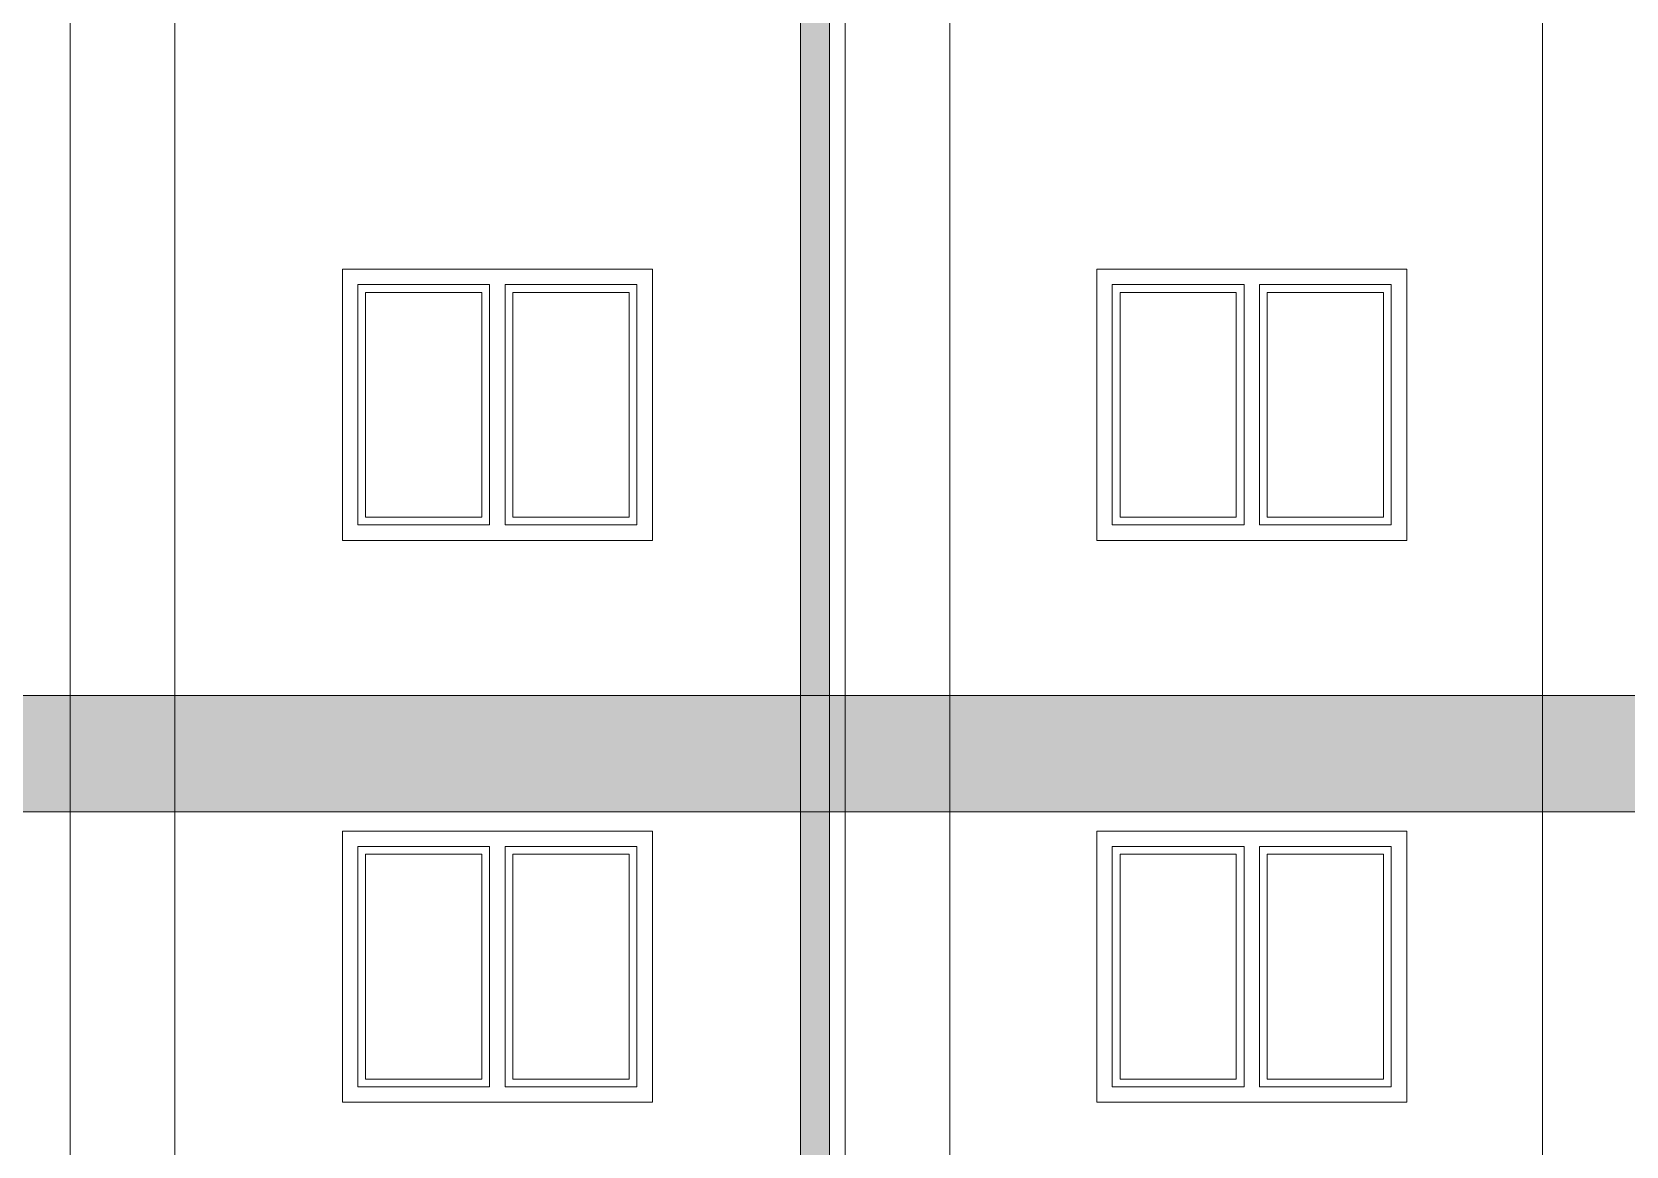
# Model space of a CAD drawing. Header units: millimetres. Extents: x 2791058 to 2855058, y -67651 to -18651.
# Drawn here: x 2811752 to 2815866, y -48835 to -45959 of the extents above; entities that cross this region are included whole.
import ezdxf

# ---------------------------------------------------------------- set-up
doc = ezdxf.new("R2010")
doc.units = ezdxf.units.MM
doc.header["$MEASUREMENT"] = 0
doc.linetypes.add('Hidden Line', pattern=[195.611112, 141.111112, -54.5])
doc.layers.add('Exterior walls', color=7, linetype='Continuous')
for name, color, linetype, lineweight in [('Exterior walls_Pen_No__1', 7, 'Continuous', 0), ('Exterior walls_Pen_No__80', 3, 'Continuous', 0), ('Lines_Pen_No__20', 1, 'Continuous', 0), ('Shell - Roof_Pen_No__21', 7, 'Continuous', 0)]:
    doc.layers.add(name, color=color, linetype=linetype, lineweight=lineweight)

# ---------------------------------------------------------------- blocks, each defined once
blk = doc.blocks.new('Wall_15', base_point=(2813810.1, -44971.4))
at = {"layer": 'Exterior walls', "linetype": 'Continuous', "lineweight": 0}
blk.add_hatch(color=255, dxfattribs=at).paths.add_polyline_path([(2813735.1, -44971.4), (2813735.1, -52549.8), (2813810.1, -52549.8), (2813810.1, -44971.4)])
at = {"layer": 'Exterior walls_Pen_No__1', "color": 7, "linetype": 'Continuous', "lineweight": 0, "flags": 128}
for points in [[(2813735.1, -44971.4), (2813735.1, -52549.8)], [(2813810.1, -52549.8), (2813810.1, -44971.4)]]:
    blk.add_lwpolyline(points, dxfattribs=at)

msp = doc.modelspace()

# ---------------------------------------------------------------- hatches: boundary and pattern name
at = {"layer": 'Exterior walls_Pen_No__80', "linetype": 'Continuous', "lineweight": 0, "true_color": 0x7fff7f}
msp.add_hatch(color=91, dxfattribs=at).paths.add_polyline_path([(2819685.6, -47671.7), (2804085.6, -47671.7), (2804085.6, -47971.7), (2819685.6, -47971.7)])

# ---------------------------------------------------------------- linework, layer by layer
at = {"layer": 'Exterior walls_Pen_No__1', "color": 7, "linetype": 'Continuous', "lineweight": 0, "flags": 128}
msp.add_lwpolyline([(2819685.6, -47671.7), (2804085.6, -47671.7), (2804085.6, -47971.7), (2819685.6, -47971.7)], close=True, dxfattribs=at)
at = {"layer": 'Lines_Pen_No__20', "color": 1, "linetype": 'Hidden Line', "lineweight": 0}
for p, q in [((2813353.2, -46571.4), (2812553.2, -46571.4)), ((2812553.2, -46641.4), (2812553.2, -46571.4)), ((2813353.2, -46641.4), (2813353.2, -46571.4)), ((2815300, -46571.4), (2814500, -46571.4)), ((2814500, -46641.4), (2814500, -46571.4)), ((2815300, -46641.4), (2815300, -46571.4)), ((2813353.2, -48021.4), (2812553.2, -48021.4)), ((2812553.2, -48091.4), (2812553.2, -48021.4)), ((2813353.2, -48091.4), (2813353.2, -48021.4)), ((2815300, -48021.4), (2814500, -48021.4)), ((2814500, -48091.4), (2814500, -48021.4)), ((2815300, -48091.4), (2815300, -48021.4))]:
    msp.add_line(p, q, dxfattribs=at)
at = {"layer": 'Lines_Pen_No__20', "color": 1, "linetype": 'Continuous', "lineweight": 0}
for p, q in [((2812913.2, -47211.4), (2812913.2, -46631.4)), ((2812933.2, -47231.4), (2812933.2, -46611.4)), ((2812973.2, -47231.4), (2812973.2, -46611.4)), ((2812993.2, -47211.4), (2812993.2, -46631.4)), ((2814860, -47211.4), (2814860, -46631.4)), ((2814880, -47231.4), (2814880, -46611.4)), ((2814920, -47231.4), (2814920, -46611.4)), ((2814940, -47211.4), (2814940, -46631.4)), ((2812913.2, -48661.4), (2812913.2, -48081.4)), ((2812933.2, -48681.4), (2812933.2, -48061.4)), ((2812973.2, -48681.4), (2812973.2, -48061.4)), ((2812993.2, -48661.4), (2812993.2, -48081.4)), ((2814860, -48661.4), (2814860, -48081.4)), ((2814880, -48681.4), (2814880, -48061.4)), ((2814920, -48681.4), (2814920, -48061.4)), ((2814940, -48661.4), (2814940, -48081.4))]:
    msp.add_line(p, q, dxfattribs=at)
for points in [[(2812553.2, -47271.4), (2813353.2, -47271.4), (2813353.2, -46571.4), (2812553.2, -46571.4)], [(2814500, -47271.4), (2815300, -47271.4), (2815300, -46571.4), (2814500, -46571.4)], [(2812553.2, -48721.4), (2813353.2, -48721.4), (2813353.2, -48021.4), (2812553.2, -48021.4)], [(2814500, -48721.4), (2815300, -48721.4), (2815300, -48021.4), (2814500, -48021.4)]]:
    msp.add_lwpolyline(points, close=True, dxfattribs=at)
for points in [[(2812933.2, -46611.4), (2812593.2, -46611.4), (2812593.2, -47231.4), (2812933.2, -47231.4)], [(2812913.2, -46631.4), (2812613.2, -46631.4), (2812613.2, -47211.4), (2812913.2, -47211.4)], [(2812973.2, -47231.4), (2813313.2, -47231.4), (2813313.2, -46611.4), (2812973.2, -46611.4)], [(2812993.2, -47211.4), (2813293.2, -47211.4), (2813293.2, -46631.4), (2812993.2, -46631.4)], [(2814880, -46611.4), (2814540, -46611.4), (2814540, -47231.4), (2814880, -47231.4)], [(2814860, -46631.4), (2814560, -46631.4), (2814560, -47211.4), (2814860, -47211.4)], [(2814920, -47231.4), (2815260, -47231.4), (2815260, -46611.4), (2814920, -46611.4)], [(2814940, -47211.4), (2815240, -47211.4), (2815240, -46631.4), (2814940, -46631.4)], [(2812933.2, -48061.4), (2812593.2, -48061.4), (2812593.2, -48681.4), (2812933.2, -48681.4)], [(2812913.2, -48081.4), (2812613.2, -48081.4), (2812613.2, -48661.4), (2812913.2, -48661.4)], [(2812973.2, -48681.4), (2813313.2, -48681.4), (2813313.2, -48061.4), (2812973.2, -48061.4)], [(2812993.2, -48661.4), (2813293.2, -48661.4), (2813293.2, -48081.4), (2812993.2, -48081.4)], [(2814880, -48061.4), (2814540, -48061.4), (2814540, -48681.4), (2814880, -48681.4)], [(2814860, -48081.4), (2814560, -48081.4), (2814560, -48661.4), (2814860, -48661.4)], [(2814920, -48681.4), (2815260, -48681.4), (2815260, -48061.4), (2814920, -48061.4)], [(2814940, -48661.4), (2815240, -48661.4), (2815240, -48081.4), (2814940, -48081.4)]]:
    msp.add_lwpolyline(points, dxfattribs=at)
at = {"layer": 'Shell - Roof_Pen_No__21', "color": 7, "linetype": 'Continuous', "lineweight": 0}
for p, q in [((2811850.6, -44971.4), (2811850.6, -52587.9)), ((2811850.6, -44971.4), (2811850.6, -52587.9)), ((2812120.6, -44971.4), (2812120.6, -52171.4)), ((2813850.6, -44971.4), (2813850.6, -52171.4)), ((2814120.6, -44971.4), (2814120.6, -52171.4)), ((2815650.6, -44971.4), (2815650.6, -51562.9)), ((2813353.2, -46571.4), (2812553.2, -46571.4)), ((2812553.2, -46571.4), (2812553.2, -47271.4)), ((2813353.2, -47271.4), (2813353.2, -46571.4)), ((2815300, -46571.4), (2814500, -46571.4)), ((2814500, -46571.4), (2814500, -47271.4)), ((2815300, -47271.4), (2815300, -46571.4)), ((2812553.2, -47271.4), (2813353.2, -47271.4)), ((2814500, -47271.4), (2815300, -47271.4)), ((2813353.2, -48021.4), (2812553.2, -48021.4)), ((2812553.2, -48021.4), (2812553.2, -48721.4)), ((2813353.2, -48721.4), (2813353.2, -48021.4)), ((2815300, -48021.4), (2814500, -48021.4)), ((2814500, -48021.4), (2814500, -48721.4)), ((2815300, -48721.4), (2815300, -48021.4)), ((2812553.2, -48721.4), (2813353.2, -48721.4)), ((2814500, -48721.4), (2815300, -48721.4))]:
    msp.add_line(p, q, dxfattribs=at)

# ---------------------------------------------------------------- block references
at = {"layer": 'Exterior walls', "color": 7, "lineweight": 0}
msp.add_blockref('Wall_15', (2813810.1, -44971.4), dxfattribs=at)

doc.saveas('drawing.dxf')
